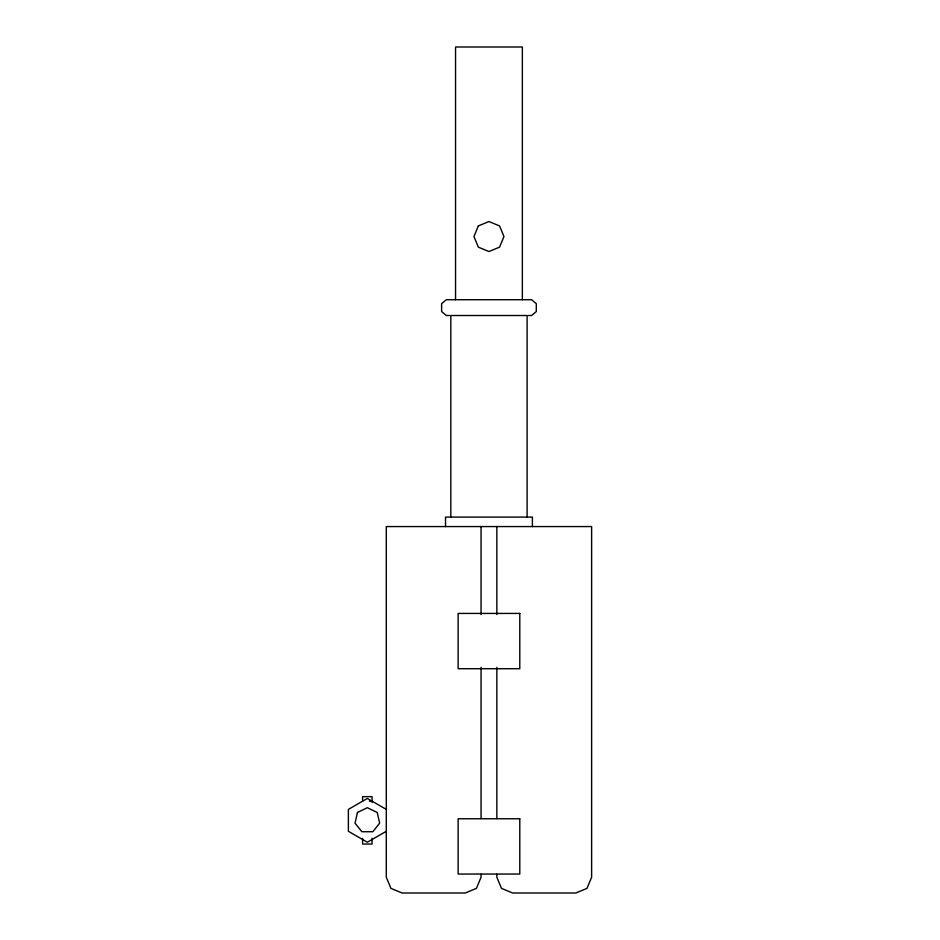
<?xml version="1.0" encoding="UTF-8"?>
<svg xmlns="http://www.w3.org/2000/svg" width="940" height="940" viewBox="0 0 940 940"><rect width="100%" height="100%" fill="white"/><g stroke="black" fill="none" stroke-linecap="round" stroke-linejoin="round"><path stroke-width="1.41" d="M386.293 831.289L367.34 842.24L348.376 831.289L348.376 809.399L367.34 798.448L386.293 809.399M449.555 315.511L446.312 315.511L441.624 311.563L441.624 303.667L446.312 299.719L531.605 299.719L536.293 303.667L536.293 311.563L531.605 315.511L528.351 315.511M369.373 801.186L372.076 801.186M532.393 526.564L532.393 517.094L445.525 517.094L445.525 526.564M527.105 517.094L527.105 315.511L450.812 315.511L450.812 517.094M522.358 299.719L522.358 47L455.548 47L455.548 299.719M496.849 526.564L496.849 614.49M496.849 667.318L496.849 818.493M496.849 874.27L496.849 877.208L501.478 888.37L512.653 893L575.821 893L586.995 888.37L591.624 877.208L591.624 526.564L386.293 526.564L386.293 877.208L390.923 888.37L402.085 893L465.265 893L476.427 888.37L481.057 877.208L481.057 874.27M481.057 526.564L481.057 614.49M481.057 667.318L481.057 818.493M372.076 802.396L372.076 796.65L362.605 796.65L362.605 801.186M372.076 838.292L372.076 844.038L362.605 844.038L362.605 838.292M357.459 812.466L355.014 823.158L361.853 831.724L372.816 831.724L379.654 823.158L377.222 812.466L367.34 807.707L357.459 812.466M478.343 225.929L473.948 236.539L478.343 247.15L488.953 251.544L499.563 247.15L503.957 236.539L499.563 225.929L488.953 221.535L478.343 225.929M519.785 613.432L458.132 613.432L458.132 668.716L519.785 668.716L519.785 613.432M519.785 818.764L458.132 818.764L458.132 874.047L519.785 874.047L519.785 818.764"/></g></svg>
